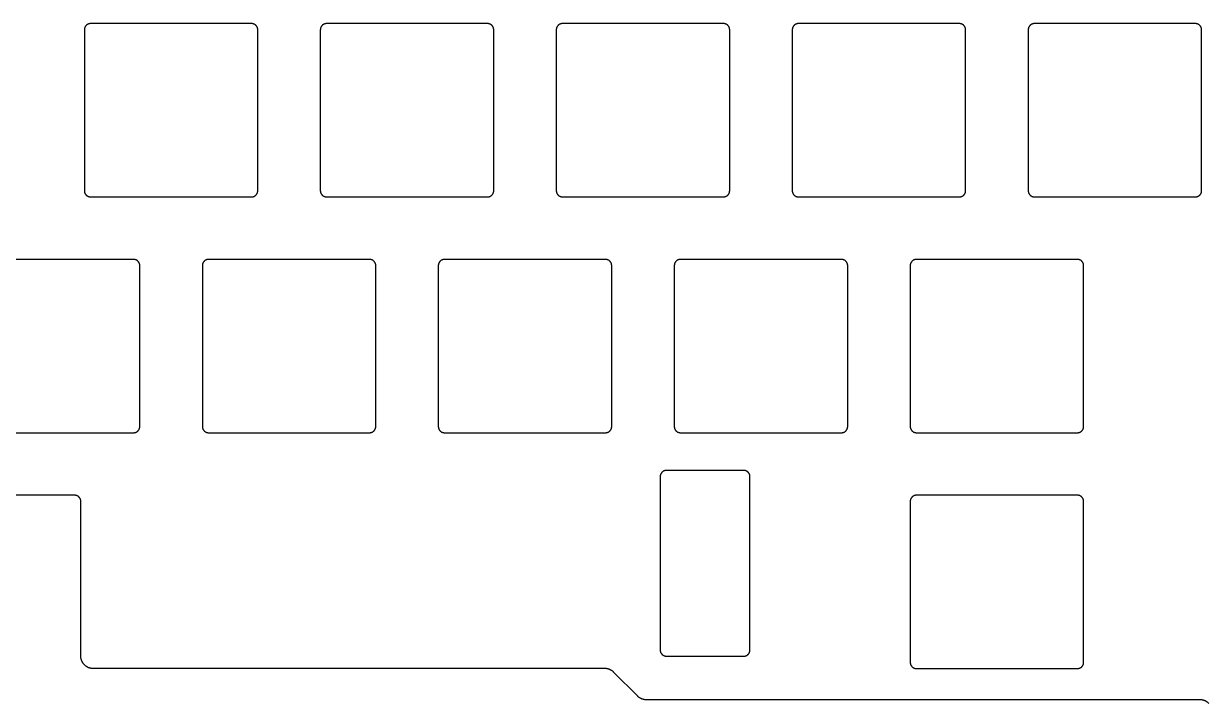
# Model space of a CAD drawing. Header units: millimetres. Extents: x -947 to -599, y 2206 to 2334.
# Drawn here: x -801.5 to -706.2, y 2210.2 to 2265.1 of the extents above; entities that cross this region are included whole.
import ezdxf

# ---------------------------------------------------------------- set-up
doc = ezdxf.new("R2010")
doc.units = ezdxf.units.MM
doc.layers.add('Default', color=18, linetype='Continuous', true_color=0x000000)

msp = doc.modelspace()

# ---------------------------------------------------------------- linework, layer by layer
at = {"layer": 'Default'}
for points in [[(-796.085, 2265.131), (-796.102, 2265.131), (-796.119, 2265.13), (-796.136, 2265.128), (-796.153, 2265.126), (-796.17, 2265.124), (-796.187, 2265.12), (-796.203, 2265.117), (-796.22, 2265.112), (-796.236, 2265.108), (-796.252, 2265.102), (-796.268, 2265.096), (-796.284, 2265.09), (-796.3, 2265.082), (-796.315, 2265.075), (-796.33, 2265.067), (-796.345, 2265.058), (-796.359, 2265.049), (-796.373, 2265.039), (-796.387, 2265.029), (-796.401, 2265.019), (-796.414, 2265.008), (-796.426, 2264.996), (-796.439, 2264.984), (-796.45, 2264.972), (-796.462, 2264.96), (-796.473, 2264.946), (-796.483, 2264.933), (-796.494, 2264.919), (-796.503, 2264.905), (-796.512, 2264.891), (-796.521, 2264.876), (-796.529, 2264.861), (-796.537, 2264.846), (-796.544, 2264.83), (-796.55, 2264.814), (-796.556, 2264.798), (-796.562, 2264.782), (-796.567, 2264.766), (-796.571, 2264.749), (-796.575, 2264.733), (-796.578, 2264.716), (-796.58, 2264.699), (-796.582, 2264.682), (-796.584, 2264.665), (-796.585, 2264.648), (-796.585, 2264.631)], [(-783.085, 2265.131), (-796.085, 2265.131)], [(-782.585, 2264.631), (-782.585, 2264.648), (-782.586, 2264.665), (-782.588, 2264.682), (-782.59, 2264.699), (-782.592, 2264.716), (-782.596, 2264.733), (-782.599, 2264.749), (-782.604, 2264.766), (-782.608, 2264.782), (-782.614, 2264.798), (-782.62, 2264.814), (-782.626, 2264.83), (-782.634, 2264.846), (-782.641, 2264.861), (-782.649, 2264.876), (-782.658, 2264.891), (-782.667, 2264.905), (-782.677, 2264.919), (-782.687, 2264.933), (-782.697, 2264.946), (-782.708, 2264.96), (-782.72, 2264.972), (-782.731, 2264.984), (-782.744, 2264.996), (-782.756, 2265.008), (-782.77, 2265.019), (-782.783, 2265.029), (-782.797, 2265.039), (-782.811, 2265.049), (-782.825, 2265.058), (-782.84, 2265.067), (-782.855, 2265.075), (-782.87, 2265.082), (-782.886, 2265.09), (-782.902, 2265.096), (-782.918, 2265.102), (-782.934, 2265.108), (-782.95, 2265.112), (-782.967, 2265.117), (-782.983, 2265.12), (-783, 2265.124), (-783.017, 2265.126), (-783.034, 2265.128), (-783.051, 2265.13), (-783.068, 2265.131), (-783.085, 2265.131)], [(-777.035, 2265.131), (-777.052, 2265.131), (-777.069, 2265.13), (-777.086, 2265.128), (-777.103, 2265.126), (-777.12, 2265.124), (-777.137, 2265.12), (-777.153, 2265.117), (-777.17, 2265.112), (-777.186, 2265.108), (-777.202, 2265.102), (-777.218, 2265.096), (-777.234, 2265.09), (-777.25, 2265.082), (-777.265, 2265.075), (-777.28, 2265.067), (-777.295, 2265.058), (-777.309, 2265.049), (-777.323, 2265.039), (-777.337, 2265.029), (-777.351, 2265.019), (-777.364, 2265.008), (-777.376, 2264.996), (-777.389, 2264.984), (-777.4, 2264.972), (-777.412, 2264.96), (-777.423, 2264.946), (-777.433, 2264.933), (-777.444, 2264.919), (-777.453, 2264.905), (-777.462, 2264.891), (-777.471, 2264.876), (-777.479, 2264.861), (-777.487, 2264.846), (-777.494, 2264.83), (-777.5, 2264.814), (-777.506, 2264.798), (-777.512, 2264.782), (-777.517, 2264.766), (-777.521, 2264.749), (-777.525, 2264.733), (-777.528, 2264.716), (-777.53, 2264.699), (-777.532, 2264.682), (-777.534, 2264.665), (-777.535, 2264.648), (-777.535, 2264.631)], [(-764.035, 2265.131), (-777.035, 2265.131)], [(-763.535, 2264.631), (-763.535, 2264.648), (-763.536, 2264.665), (-763.538, 2264.682), (-763.54, 2264.699), (-763.542, 2264.716), (-763.546, 2264.733), (-763.549, 2264.749), (-763.554, 2264.766), (-763.558, 2264.782), (-763.564, 2264.798), (-763.57, 2264.814), (-763.576, 2264.83), (-763.584, 2264.846), (-763.591, 2264.861), (-763.599, 2264.876), (-763.608, 2264.891), (-763.617, 2264.905), (-763.627, 2264.919), (-763.637, 2264.933), (-763.647, 2264.946), (-763.658, 2264.96), (-763.67, 2264.972), (-763.681, 2264.984), (-763.694, 2264.996), (-763.706, 2265.008), (-763.72, 2265.019), (-763.733, 2265.029), (-763.747, 2265.039), (-763.761, 2265.049), (-763.775, 2265.058), (-763.79, 2265.067), (-763.805, 2265.075), (-763.82, 2265.082), (-763.836, 2265.09), (-763.852, 2265.096), (-763.868, 2265.102), (-763.884, 2265.108), (-763.9, 2265.112), (-763.917, 2265.117), (-763.933, 2265.12), (-763.95, 2265.124), (-763.967, 2265.126), (-763.984, 2265.128), (-764.001, 2265.13), (-764.018, 2265.131), (-764.035, 2265.131)], [(-757.985, 2265.131), (-758.002, 2265.131), (-758.019, 2265.13), (-758.036, 2265.128), (-758.053, 2265.126), (-758.07, 2265.124), (-758.087, 2265.12), (-758.103, 2265.117), (-758.12, 2265.112), (-758.136, 2265.108), (-758.152, 2265.102), (-758.168, 2265.096), (-758.184, 2265.09), (-758.2, 2265.082), (-758.215, 2265.075), (-758.23, 2265.067), (-758.245, 2265.058), (-758.259, 2265.049), (-758.273, 2265.039), (-758.287, 2265.029), (-758.301, 2265.019), (-758.314, 2265.008), (-758.326, 2264.996), (-758.339, 2264.984), (-758.35, 2264.972), (-758.362, 2264.96), (-758.373, 2264.946), (-758.383, 2264.933), (-758.394, 2264.919), (-758.403, 2264.905), (-758.412, 2264.891), (-758.421, 2264.876), (-758.429, 2264.861), (-758.437, 2264.846), (-758.444, 2264.83), (-758.45, 2264.814), (-758.456, 2264.798), (-758.462, 2264.782), (-758.467, 2264.766), (-758.471, 2264.749), (-758.475, 2264.733), (-758.478, 2264.716), (-758.48, 2264.699), (-758.482, 2264.682), (-758.484, 2264.665), (-758.485, 2264.648), (-758.485, 2264.631)], [(-744.985, 2265.131), (-757.985, 2265.131)], [(-744.485, 2264.631), (-744.485, 2264.648), (-744.486, 2264.665), (-744.488, 2264.682), (-744.49, 2264.699), (-744.492, 2264.716), (-744.496, 2264.733), (-744.499, 2264.749), (-744.504, 2264.766), (-744.508, 2264.782), (-744.514, 2264.798), (-744.52, 2264.814), (-744.526, 2264.83), (-744.534, 2264.846), (-744.541, 2264.861), (-744.549, 2264.876), (-744.558, 2264.891), (-744.567, 2264.905), (-744.577, 2264.919), (-744.587, 2264.933), (-744.597, 2264.946), (-744.608, 2264.96), (-744.62, 2264.972), (-744.631, 2264.984), (-744.644, 2264.996), (-744.656, 2265.008), (-744.67, 2265.019), (-744.683, 2265.029), (-744.697, 2265.039), (-744.711, 2265.049), (-744.725, 2265.058), (-744.74, 2265.067), (-744.755, 2265.075), (-744.77, 2265.082), (-744.786, 2265.09), (-744.802, 2265.096), (-744.818, 2265.102), (-744.834, 2265.108), (-744.85, 2265.112), (-744.867, 2265.117), (-744.883, 2265.12), (-744.9, 2265.124), (-744.917, 2265.126), (-744.934, 2265.128), (-744.951, 2265.13), (-744.968, 2265.131), (-744.985, 2265.131)], [(-738.935, 2265.131), (-738.952, 2265.131), (-738.969, 2265.13), (-738.986, 2265.128), (-739.003, 2265.126), (-739.02, 2265.124), (-739.037, 2265.12), (-739.053, 2265.117), (-739.07, 2265.112), (-739.086, 2265.108), (-739.102, 2265.102), (-739.118, 2265.096), (-739.134, 2265.09), (-739.15, 2265.082), (-739.165, 2265.075), (-739.18, 2265.067), (-739.195, 2265.058), (-739.209, 2265.049), (-739.223, 2265.039), (-739.237, 2265.029), (-739.251, 2265.019), (-739.264, 2265.008), (-739.276, 2264.996), (-739.289, 2264.984), (-739.3, 2264.972), (-739.312, 2264.96), (-739.323, 2264.946), (-739.333, 2264.933), (-739.344, 2264.919), (-739.353, 2264.905), (-739.362, 2264.891), (-739.371, 2264.876), (-739.379, 2264.861), (-739.387, 2264.846), (-739.394, 2264.83), (-739.4, 2264.814), (-739.406, 2264.798), (-739.412, 2264.782), (-739.417, 2264.766), (-739.421, 2264.749), (-739.425, 2264.733), (-739.428, 2264.716), (-739.43, 2264.699), (-739.432, 2264.682), (-739.434, 2264.665), (-739.435, 2264.648), (-739.435, 2264.631)], [(-725.935, 2265.131), (-738.935, 2265.131)], [(-725.435, 2264.631), (-725.435, 2264.648), (-725.436, 2264.665), (-725.438, 2264.682), (-725.44, 2264.699), (-725.442, 2264.716), (-725.446, 2264.733), (-725.449, 2264.749), (-725.454, 2264.766), (-725.458, 2264.782), (-725.464, 2264.798), (-725.47, 2264.814), (-725.476, 2264.83), (-725.484, 2264.846), (-725.491, 2264.861), (-725.499, 2264.876), (-725.508, 2264.891), (-725.517, 2264.905), (-725.527, 2264.919), (-725.537, 2264.933), (-725.547, 2264.946), (-725.558, 2264.96), (-725.57, 2264.972), (-725.581, 2264.984), (-725.594, 2264.996), (-725.606, 2265.008), (-725.62, 2265.019), (-725.633, 2265.029), (-725.647, 2265.039), (-725.661, 2265.049), (-725.675, 2265.058), (-725.69, 2265.067), (-725.705, 2265.075), (-725.72, 2265.082), (-725.736, 2265.09), (-725.752, 2265.096), (-725.768, 2265.102), (-725.784, 2265.108), (-725.8, 2265.112), (-725.817, 2265.117), (-725.833, 2265.12), (-725.85, 2265.124), (-725.867, 2265.126), (-725.884, 2265.128), (-725.901, 2265.13), (-725.918, 2265.131), (-725.935, 2265.131)], [(-719.885, 2265.131), (-719.902, 2265.131), (-719.919, 2265.13), (-719.936, 2265.128), (-719.953, 2265.126), (-719.97, 2265.124), (-719.987, 2265.12), (-720.003, 2265.117), (-720.02, 2265.112), (-720.036, 2265.108), (-720.052, 2265.102), (-720.068, 2265.096), (-720.084, 2265.09), (-720.1, 2265.082), (-720.115, 2265.075), (-720.13, 2265.067), (-720.145, 2265.058), (-720.159, 2265.049), (-720.173, 2265.039), (-720.187, 2265.029), (-720.201, 2265.019), (-720.214, 2265.008), (-720.226, 2264.996), (-720.239, 2264.984), (-720.25, 2264.972), (-720.262, 2264.96), (-720.273, 2264.946), (-720.283, 2264.933), (-720.294, 2264.919), (-720.303, 2264.905), (-720.312, 2264.891), (-720.321, 2264.876), (-720.329, 2264.861), (-720.337, 2264.846), (-720.344, 2264.83), (-720.35, 2264.814), (-720.356, 2264.798), (-720.362, 2264.782), (-720.367, 2264.766), (-720.371, 2264.749), (-720.375, 2264.733), (-720.378, 2264.716), (-720.38, 2264.699), (-720.382, 2264.682), (-720.384, 2264.665), (-720.385, 2264.648), (-720.385, 2264.631)], [(-706.885, 2265.131), (-719.885, 2265.131)], [(-706.385, 2264.631), (-706.385, 2264.648), (-706.386, 2264.665), (-706.388, 2264.682), (-706.39, 2264.699), (-706.392, 2264.716), (-706.396, 2264.733), (-706.399, 2264.749), (-706.404, 2264.766), (-706.408, 2264.782), (-706.414, 2264.798), (-706.42, 2264.814), (-706.426, 2264.83), (-706.434, 2264.846), (-706.441, 2264.861), (-706.449, 2264.876), (-706.458, 2264.891), (-706.467, 2264.905), (-706.477, 2264.919), (-706.487, 2264.933), (-706.497, 2264.946), (-706.508, 2264.96), (-706.52, 2264.972), (-706.531, 2264.984), (-706.544, 2264.996), (-706.556, 2265.008), (-706.57, 2265.019), (-706.583, 2265.029), (-706.597, 2265.039), (-706.611, 2265.049), (-706.625, 2265.058), (-706.64, 2265.067), (-706.655, 2265.075), (-706.67, 2265.082), (-706.686, 2265.09), (-706.702, 2265.096), (-706.718, 2265.102), (-706.734, 2265.108), (-706.75, 2265.112), (-706.767, 2265.117), (-706.783, 2265.12), (-706.8, 2265.124), (-706.817, 2265.126), (-706.834, 2265.128), (-706.851, 2265.13), (-706.868, 2265.131), (-706.885, 2265.131)], [(-796.585, 2264.631), (-796.585, 2251.631)], [(-782.585, 2251.631), (-782.585, 2264.631)], [(-777.535, 2264.631), (-777.535, 2251.631)], [(-763.535, 2251.631), (-763.535, 2264.631)], [(-758.485, 2264.631), (-758.485, 2251.631)], [(-744.485, 2251.631), (-744.485, 2264.631)], [(-739.435, 2264.631), (-739.435, 2251.631)], [(-725.435, 2251.631), (-725.435, 2264.631)], [(-720.385, 2264.631), (-720.385, 2251.631)], [(-706.385, 2251.631), (-706.385, 2264.631)], [(-796.585, 2251.631), (-796.585, 2251.614), (-796.584, 2251.597), (-796.582, 2251.58), (-796.58, 2251.563), (-796.578, 2251.546), (-796.575, 2251.529), (-796.571, 2251.513), (-796.567, 2251.496), (-796.562, 2251.48), (-796.556, 2251.463), (-796.55, 2251.448), (-796.544, 2251.432), (-796.537, 2251.416), (-796.529, 2251.401), (-796.521, 2251.386), (-796.512, 2251.371), (-796.503, 2251.357), (-796.494, 2251.343), (-796.483, 2251.329), (-796.473, 2251.315), (-796.462, 2251.302), (-796.45, 2251.29), (-796.439, 2251.277), (-796.426, 2251.266), (-796.414, 2251.254), (-796.401, 2251.243), (-796.387, 2251.233), (-796.373, 2251.222), (-796.359, 2251.213), (-796.345, 2251.204), (-796.33, 2251.195), (-796.315, 2251.187), (-796.3, 2251.179), (-796.284, 2251.172), (-796.268, 2251.166), (-796.252, 2251.16), (-796.236, 2251.154), (-796.22, 2251.149), (-796.203, 2251.145), (-796.187, 2251.141), (-796.17, 2251.138), (-796.153, 2251.136), (-796.136, 2251.134), (-796.119, 2251.132), (-796.102, 2251.131), (-796.085, 2251.131)], [(-796.085, 2251.131), (-783.085, 2251.131)], [(-783.085, 2251.131), (-783.068, 2251.131), (-783.051, 2251.132), (-783.034, 2251.134), (-783.017, 2251.136), (-783, 2251.138), (-782.983, 2251.141), (-782.967, 2251.145), (-782.95, 2251.149), (-782.934, 2251.154), (-782.918, 2251.16), (-782.902, 2251.166), (-782.886, 2251.172), (-782.87, 2251.179), (-782.855, 2251.187), (-782.84, 2251.195), (-782.825, 2251.204), (-782.811, 2251.213), (-782.797, 2251.222), (-782.783, 2251.233), (-782.77, 2251.243), (-782.756, 2251.254), (-782.744, 2251.266), (-782.731, 2251.277), (-782.72, 2251.29), (-782.708, 2251.302), (-782.697, 2251.315), (-782.687, 2251.329), (-782.677, 2251.343), (-782.667, 2251.357), (-782.658, 2251.371), (-782.649, 2251.386), (-782.641, 2251.401), (-782.634, 2251.416), (-782.626, 2251.432), (-782.62, 2251.448), (-782.614, 2251.463), (-782.608, 2251.48), (-782.604, 2251.496), (-782.599, 2251.513), (-782.596, 2251.529), (-782.592, 2251.546), (-782.59, 2251.563), (-782.588, 2251.58), (-782.586, 2251.597), (-782.585, 2251.614), (-782.585, 2251.631)], [(-777.535, 2251.631), (-777.535, 2251.614), (-777.534, 2251.597), (-777.532, 2251.58), (-777.53, 2251.563), (-777.528, 2251.546), (-777.525, 2251.529), (-777.521, 2251.513), (-777.517, 2251.496), (-777.512, 2251.48), (-777.506, 2251.463), (-777.5, 2251.448), (-777.494, 2251.432), (-777.487, 2251.416), (-777.479, 2251.401), (-777.471, 2251.386), (-777.462, 2251.371), (-777.453, 2251.357), (-777.444, 2251.343), (-777.433, 2251.329), (-777.423, 2251.315), (-777.412, 2251.302), (-777.4, 2251.29), (-777.389, 2251.277), (-777.376, 2251.266), (-777.364, 2251.254), (-777.351, 2251.243), (-777.337, 2251.233), (-777.323, 2251.222), (-777.309, 2251.213), (-777.295, 2251.204), (-777.28, 2251.195), (-777.265, 2251.187), (-777.25, 2251.179), (-777.234, 2251.172), (-777.218, 2251.166), (-777.202, 2251.16), (-777.186, 2251.154), (-777.17, 2251.149), (-777.153, 2251.145), (-777.137, 2251.141), (-777.12, 2251.138), (-777.103, 2251.136), (-777.086, 2251.134), (-777.069, 2251.132), (-777.052, 2251.131), (-777.035, 2251.131)], [(-777.035, 2251.131), (-764.035, 2251.131)], [(-764.035, 2251.131), (-764.018, 2251.131), (-764.001, 2251.132), (-763.984, 2251.134), (-763.967, 2251.136), (-763.95, 2251.138), (-763.933, 2251.141), (-763.917, 2251.145), (-763.9, 2251.149), (-763.884, 2251.154), (-763.868, 2251.16), (-763.852, 2251.166), (-763.836, 2251.172), (-763.82, 2251.179), (-763.805, 2251.187), (-763.79, 2251.195), (-763.775, 2251.204), (-763.761, 2251.213), (-763.747, 2251.222), (-763.733, 2251.233), (-763.72, 2251.243), (-763.706, 2251.254), (-763.694, 2251.266), (-763.681, 2251.277), (-763.67, 2251.29), (-763.658, 2251.302), (-763.647, 2251.315), (-763.637, 2251.329), (-763.627, 2251.343), (-763.617, 2251.357), (-763.608, 2251.371), (-763.599, 2251.386), (-763.591, 2251.401), (-763.584, 2251.416), (-763.576, 2251.432), (-763.57, 2251.448), (-763.564, 2251.463), (-763.558, 2251.48), (-763.554, 2251.496), (-763.549, 2251.513), (-763.546, 2251.529), (-763.542, 2251.546), (-763.54, 2251.563), (-763.538, 2251.58), (-763.536, 2251.597), (-763.535, 2251.614), (-763.535, 2251.631)], [(-758.485, 2251.631), (-758.485, 2251.614), (-758.484, 2251.597), (-758.482, 2251.58), (-758.48, 2251.563), (-758.478, 2251.546), (-758.475, 2251.529), (-758.471, 2251.513), (-758.467, 2251.496), (-758.462, 2251.48), (-758.456, 2251.463), (-758.45, 2251.448), (-758.444, 2251.432), (-758.437, 2251.416), (-758.429, 2251.401), (-758.421, 2251.386), (-758.412, 2251.371), (-758.403, 2251.357), (-758.394, 2251.343), (-758.383, 2251.329), (-758.373, 2251.315), (-758.362, 2251.302), (-758.35, 2251.29), (-758.339, 2251.277), (-758.326, 2251.266), (-758.314, 2251.254), (-758.301, 2251.243), (-758.287, 2251.233), (-758.273, 2251.222), (-758.259, 2251.213), (-758.245, 2251.204), (-758.23, 2251.195), (-758.215, 2251.187), (-758.2, 2251.179), (-758.184, 2251.172), (-758.168, 2251.166), (-758.152, 2251.16), (-758.136, 2251.154), (-758.12, 2251.149), (-758.103, 2251.145), (-758.087, 2251.141), (-758.07, 2251.138), (-758.053, 2251.136), (-758.036, 2251.134), (-758.019, 2251.132), (-758.002, 2251.131), (-757.985, 2251.131)], [(-757.985, 2251.131), (-744.985, 2251.131)], [(-744.985, 2251.131), (-744.968, 2251.131), (-744.951, 2251.132), (-744.934, 2251.134), (-744.917, 2251.136), (-744.9, 2251.138), (-744.883, 2251.141), (-744.867, 2251.145), (-744.85, 2251.149), (-744.834, 2251.154), (-744.818, 2251.16), (-744.802, 2251.166), (-744.786, 2251.172), (-744.77, 2251.179), (-744.755, 2251.187), (-744.74, 2251.195), (-744.725, 2251.204), (-744.711, 2251.213), (-744.697, 2251.222), (-744.683, 2251.233), (-744.67, 2251.243), (-744.656, 2251.254), (-744.644, 2251.266), (-744.631, 2251.277), (-744.62, 2251.29), (-744.608, 2251.302), (-744.597, 2251.315), (-744.587, 2251.329), (-744.577, 2251.343), (-744.567, 2251.357), (-744.558, 2251.371), (-744.549, 2251.386), (-744.541, 2251.401), (-744.534, 2251.416), (-744.526, 2251.432), (-744.52, 2251.448), (-744.514, 2251.463), (-744.508, 2251.48), (-744.504, 2251.496), (-744.499, 2251.513), (-744.496, 2251.529), (-744.492, 2251.546), (-744.49, 2251.563), (-744.488, 2251.58), (-744.486, 2251.597), (-744.485, 2251.614), (-744.485, 2251.631)], [(-739.435, 2251.631), (-739.435, 2251.614), (-739.434, 2251.597), (-739.432, 2251.58), (-739.43, 2251.563), (-739.428, 2251.546), (-739.425, 2251.529), (-739.421, 2251.513), (-739.417, 2251.496), (-739.412, 2251.48), (-739.406, 2251.463), (-739.4, 2251.448), (-739.394, 2251.432), (-739.387, 2251.416), (-739.379, 2251.401), (-739.371, 2251.386), (-739.362, 2251.371), (-739.353, 2251.357), (-739.344, 2251.343), (-739.333, 2251.329), (-739.323, 2251.315), (-739.312, 2251.302), (-739.3, 2251.29), (-739.289, 2251.277), (-739.276, 2251.266), (-739.264, 2251.254), (-739.251, 2251.243), (-739.237, 2251.233), (-739.223, 2251.222), (-739.209, 2251.213), (-739.195, 2251.204), (-739.18, 2251.195), (-739.165, 2251.187), (-739.15, 2251.179), (-739.134, 2251.172), (-739.118, 2251.166), (-739.102, 2251.16), (-739.086, 2251.154), (-739.07, 2251.149), (-739.053, 2251.145), (-739.037, 2251.141), (-739.02, 2251.138), (-739.003, 2251.136), (-738.986, 2251.134), (-738.969, 2251.132), (-738.952, 2251.131), (-738.935, 2251.131)], [(-738.935, 2251.131), (-725.935, 2251.131)], [(-725.935, 2251.131), (-725.918, 2251.131), (-725.901, 2251.132), (-725.884, 2251.134), (-725.867, 2251.136), (-725.85, 2251.138), (-725.833, 2251.141), (-725.817, 2251.145), (-725.8, 2251.149), (-725.784, 2251.154), (-725.768, 2251.16), (-725.752, 2251.166), (-725.736, 2251.172), (-725.72, 2251.179), (-725.705, 2251.187), (-725.69, 2251.195), (-725.675, 2251.204), (-725.661, 2251.213), (-725.647, 2251.222), (-725.633, 2251.233), (-725.62, 2251.243), (-725.606, 2251.254), (-725.594, 2251.266), (-725.581, 2251.277), (-725.57, 2251.29), (-725.558, 2251.302), (-725.547, 2251.315), (-725.537, 2251.329), (-725.527, 2251.343), (-725.517, 2251.357), (-725.508, 2251.371), (-725.499, 2251.386), (-725.491, 2251.401), (-725.484, 2251.416), (-725.476, 2251.432), (-725.47, 2251.448), (-725.464, 2251.463), (-725.458, 2251.48), (-725.454, 2251.496), (-725.449, 2251.513), (-725.446, 2251.529), (-725.442, 2251.546), (-725.44, 2251.563), (-725.438, 2251.58), (-725.436, 2251.597), (-725.435, 2251.614), (-725.435, 2251.631)], [(-720.385, 2251.631), (-720.385, 2251.614), (-720.384, 2251.597), (-720.382, 2251.58), (-720.38, 2251.563), (-720.378, 2251.546), (-720.375, 2251.529), (-720.371, 2251.513), (-720.367, 2251.496), (-720.362, 2251.48), (-720.356, 2251.463), (-720.35, 2251.448), (-720.344, 2251.432), (-720.337, 2251.416), (-720.329, 2251.401), (-720.321, 2251.386), (-720.312, 2251.371), (-720.303, 2251.357), (-720.294, 2251.343), (-720.283, 2251.329), (-720.273, 2251.315), (-720.262, 2251.302), (-720.25, 2251.29), (-720.239, 2251.277), (-720.226, 2251.266), (-720.214, 2251.254), (-720.201, 2251.243), (-720.187, 2251.233), (-720.173, 2251.222), (-720.159, 2251.213), (-720.145, 2251.204), (-720.13, 2251.195), (-720.115, 2251.187), (-720.1, 2251.179), (-720.084, 2251.172), (-720.068, 2251.166), (-720.052, 2251.16), (-720.036, 2251.154), (-720.02, 2251.149), (-720.003, 2251.145), (-719.987, 2251.141), (-719.97, 2251.138), (-719.953, 2251.136), (-719.936, 2251.134), (-719.919, 2251.132), (-719.902, 2251.131), (-719.885, 2251.131)], [(-719.885, 2251.131), (-706.885, 2251.131)], [(-706.885, 2251.131), (-706.868, 2251.131), (-706.851, 2251.132), (-706.834, 2251.134), (-706.817, 2251.136), (-706.8, 2251.138), (-706.783, 2251.141), (-706.767, 2251.145), (-706.75, 2251.149), (-706.734, 2251.154), (-706.718, 2251.16), (-706.702, 2251.166), (-706.686, 2251.172), (-706.67, 2251.179), (-706.655, 2251.187), (-706.64, 2251.195), (-706.625, 2251.204), (-706.611, 2251.213), (-706.597, 2251.222), (-706.583, 2251.233), (-706.57, 2251.243), (-706.556, 2251.254), (-706.544, 2251.266), (-706.531, 2251.277), (-706.52, 2251.29), (-706.508, 2251.302), (-706.497, 2251.315), (-706.487, 2251.329), (-706.477, 2251.343), (-706.467, 2251.357), (-706.458, 2251.371), (-706.449, 2251.386), (-706.441, 2251.401), (-706.434, 2251.416), (-706.426, 2251.432), (-706.42, 2251.448), (-706.414, 2251.463), (-706.408, 2251.48), (-706.404, 2251.496), (-706.399, 2251.513), (-706.396, 2251.529), (-706.392, 2251.546), (-706.39, 2251.563), (-706.388, 2251.58), (-706.386, 2251.597), (-706.385, 2251.614), (-706.385, 2251.631)], [(-792.61, 2246.081), (-805.61, 2246.081)], [(-792.11, 2245.581), (-792.11, 2245.598), (-792.111, 2245.615), (-792.113, 2245.632), (-792.115, 2245.649), (-792.117, 2245.666), (-792.121, 2245.683), (-792.124, 2245.699), (-792.129, 2245.716), (-792.133, 2245.732), (-792.139, 2245.748), (-792.145, 2245.764), (-792.151, 2245.78), (-792.159, 2245.796), (-792.166, 2245.811), (-792.174, 2245.826), (-792.183, 2245.841), (-792.192, 2245.855), (-792.202, 2245.869), (-792.212, 2245.883), (-792.222, 2245.896), (-792.233, 2245.91), (-792.245, 2245.922), (-792.256, 2245.934), (-792.269, 2245.946), (-792.281, 2245.958), (-792.295, 2245.969), (-792.308, 2245.979), (-792.322, 2245.989), (-792.336, 2245.999), (-792.35, 2246.008), (-792.365, 2246.017), (-792.38, 2246.025), (-792.395, 2246.032), (-792.411, 2246.04), (-792.427, 2246.046), (-792.443, 2246.052), (-792.459, 2246.058), (-792.475, 2246.062), (-792.492, 2246.067), (-792.508, 2246.07), (-792.525, 2246.074), (-792.542, 2246.076), (-792.559, 2246.078), (-792.576, 2246.08), (-792.593, 2246.081), (-792.61, 2246.081)], [(-786.56, 2246.081), (-786.577, 2246.081), (-786.594, 2246.08), (-786.611, 2246.078), (-786.628, 2246.076), (-786.645, 2246.074), (-786.662, 2246.07), (-786.678, 2246.067), (-786.695, 2246.062), (-786.711, 2246.058), (-786.727, 2246.052), (-786.743, 2246.046), (-786.759, 2246.04), (-786.775, 2246.032), (-786.79, 2246.025), (-786.805, 2246.017), (-786.82, 2246.008), (-786.834, 2245.999), (-786.848, 2245.989), (-786.862, 2245.979), (-786.876, 2245.969), (-786.889, 2245.958), (-786.901, 2245.946), (-786.914, 2245.934), (-786.925, 2245.922), (-786.937, 2245.91), (-786.948, 2245.896), (-786.958, 2245.883), (-786.969, 2245.869), (-786.978, 2245.855), (-786.987, 2245.841), (-786.996, 2245.826), (-787.004, 2245.811), (-787.012, 2245.796), (-787.019, 2245.78), (-787.025, 2245.764), (-787.031, 2245.748), (-787.037, 2245.732), (-787.042, 2245.716), (-787.046, 2245.699), (-787.05, 2245.683), (-787.053, 2245.666), (-787.055, 2245.649), (-787.057, 2245.632), (-787.059, 2245.615), (-787.06, 2245.598), (-787.06, 2245.581)], [(-773.56, 2246.081), (-786.56, 2246.081)], [(-773.06, 2245.581), (-773.06, 2245.598), (-773.061, 2245.615), (-773.063, 2245.632), (-773.065, 2245.649), (-773.067, 2245.666), (-773.071, 2245.683), (-773.074, 2245.699), (-773.079, 2245.716), (-773.083, 2245.732), (-773.089, 2245.748), (-773.095, 2245.764), (-773.101, 2245.78), (-773.109, 2245.796), (-773.116, 2245.811), (-773.124, 2245.826), (-773.133, 2245.841), (-773.142, 2245.855), (-773.152, 2245.869), (-773.162, 2245.883), (-773.172, 2245.896), (-773.183, 2245.91), (-773.195, 2245.922), (-773.206, 2245.934), (-773.219, 2245.946), (-773.231, 2245.958), (-773.245, 2245.969), (-773.258, 2245.979), (-773.272, 2245.989), (-773.286, 2245.999), (-773.3, 2246.008), (-773.315, 2246.017), (-773.33, 2246.025), (-773.345, 2246.032), (-773.361, 2246.04), (-773.377, 2246.046), (-773.393, 2246.052), (-773.409, 2246.058), (-773.425, 2246.062), (-773.442, 2246.067), (-773.458, 2246.07), (-773.475, 2246.074), (-773.492, 2246.076), (-773.509, 2246.078), (-773.526, 2246.08), (-773.543, 2246.081), (-773.56, 2246.081)], [(-767.51, 2246.081), (-767.527, 2246.081), (-767.544, 2246.08), (-767.561, 2246.078), (-767.578, 2246.076), (-767.595, 2246.074), (-767.612, 2246.07), (-767.628, 2246.067), (-767.645, 2246.062), (-767.661, 2246.058), (-767.677, 2246.052), (-767.693, 2246.046), (-767.709, 2246.04), (-767.725, 2246.032), (-767.74, 2246.025), (-767.755, 2246.017), (-767.77, 2246.008), (-767.784, 2245.999), (-767.798, 2245.989), (-767.812, 2245.979), (-767.826, 2245.969), (-767.839, 2245.958), (-767.851, 2245.946), (-767.864, 2245.934), (-767.875, 2245.922), (-767.887, 2245.91), (-767.898, 2245.896), (-767.908, 2245.883), (-767.919, 2245.869), (-767.928, 2245.855), (-767.937, 2245.841), (-767.946, 2245.826), (-767.954, 2245.811), (-767.962, 2245.796), (-767.969, 2245.78), (-767.975, 2245.764), (-767.981, 2245.748), (-767.987, 2245.732), (-767.992, 2245.716), (-767.996, 2245.699), (-768, 2245.683), (-768.003, 2245.666), (-768.005, 2245.649), (-768.007, 2245.632), (-768.009, 2245.615), (-768.01, 2245.598), (-768.01, 2245.581)], [(-754.51, 2246.081), (-767.51, 2246.081)], [(-754.01, 2245.581), (-754.01, 2245.598), (-754.011, 2245.615), (-754.013, 2245.632), (-754.015, 2245.649), (-754.017, 2245.666), (-754.021, 2245.683), (-754.024, 2245.699), (-754.029, 2245.716), (-754.033, 2245.732), (-754.039, 2245.748), (-754.045, 2245.764), (-754.051, 2245.78), (-754.059, 2245.796), (-754.066, 2245.811), (-754.074, 2245.826), (-754.083, 2245.841), (-754.092, 2245.855), (-754.102, 2245.869), (-754.112, 2245.883), (-754.122, 2245.896), (-754.133, 2245.91), (-754.145, 2245.922), (-754.156, 2245.934), (-754.169, 2245.946), (-754.181, 2245.958), (-754.195, 2245.969), (-754.208, 2245.979), (-754.222, 2245.989), (-754.236, 2245.999), (-754.25, 2246.008), (-754.265, 2246.017), (-754.28, 2246.025), (-754.295, 2246.032), (-754.311, 2246.04), (-754.327, 2246.046), (-754.343, 2246.052), (-754.359, 2246.058), (-754.375, 2246.062), (-754.392, 2246.067), (-754.408, 2246.07), (-754.425, 2246.074), (-754.442, 2246.076), (-754.459, 2246.078), (-754.476, 2246.08), (-754.493, 2246.081), (-754.51, 2246.081)], [(-748.46, 2246.081), (-748.477, 2246.081), (-748.494, 2246.08), (-748.511, 2246.078), (-748.528, 2246.076), (-748.545, 2246.074), (-748.562, 2246.07), (-748.578, 2246.067), (-748.595, 2246.062), (-748.611, 2246.058), (-748.627, 2246.052), (-748.643, 2246.046), (-748.659, 2246.04), (-748.675, 2246.032), (-748.69, 2246.025), (-748.705, 2246.017), (-748.72, 2246.008), (-748.734, 2245.999), (-748.748, 2245.989), (-748.762, 2245.979), (-748.776, 2245.969), (-748.789, 2245.958), (-748.801, 2245.946), (-748.814, 2245.934), (-748.825, 2245.922), (-748.837, 2245.91), (-748.848, 2245.896), (-748.858, 2245.883), (-748.869, 2245.869), (-748.878, 2245.855), (-748.887, 2245.841), (-748.896, 2245.826), (-748.904, 2245.811), (-748.912, 2245.796), (-748.919, 2245.78), (-748.925, 2245.764), (-748.931, 2245.748), (-748.937, 2245.732), (-748.942, 2245.716), (-748.946, 2245.699), (-748.95, 2245.683), (-748.953, 2245.666), (-748.955, 2245.649), (-748.957, 2245.632), (-748.959, 2245.615), (-748.96, 2245.598), (-748.96, 2245.581)], [(-735.46, 2246.081), (-748.46, 2246.081)], [(-734.96, 2245.581), (-734.96, 2245.598), (-734.961, 2245.615), (-734.963, 2245.632), (-734.965, 2245.649), (-734.967, 2245.666), (-734.971, 2245.683), (-734.974, 2245.699), (-734.979, 2245.716), (-734.983, 2245.732), (-734.989, 2245.748), (-734.995, 2245.764), (-735.001, 2245.78), (-735.009, 2245.796), (-735.016, 2245.811), (-735.024, 2245.826), (-735.033, 2245.841), (-735.042, 2245.855), (-735.052, 2245.869), (-735.062, 2245.883), (-735.072, 2245.896), (-735.083, 2245.91), (-735.095, 2245.922), (-735.106, 2245.934), (-735.119, 2245.946), (-735.131, 2245.958), (-735.145, 2245.969), (-735.158, 2245.979), (-735.172, 2245.989), (-735.186, 2245.999), (-735.2, 2246.008), (-735.215, 2246.017), (-735.23, 2246.025), (-735.245, 2246.032), (-735.261, 2246.04), (-735.277, 2246.046), (-735.293, 2246.052), (-735.309, 2246.058), (-735.325, 2246.062), (-735.342, 2246.067), (-735.358, 2246.07), (-735.375, 2246.074), (-735.392, 2246.076), (-735.409, 2246.078), (-735.426, 2246.08), (-735.443, 2246.081), (-735.46, 2246.081)], [(-729.41, 2246.081), (-729.427, 2246.081), (-729.444, 2246.08), (-729.461, 2246.078), (-729.478, 2246.076), (-729.495, 2246.074), (-729.512, 2246.07), (-729.528, 2246.067), (-729.545, 2246.062), (-729.561, 2246.058), (-729.577, 2246.052), (-729.593, 2246.046), (-729.609, 2246.04), (-729.625, 2246.032), (-729.64, 2246.025), (-729.655, 2246.017), (-729.67, 2246.008), (-729.684, 2245.999), (-729.698, 2245.989), (-729.712, 2245.979), (-729.726, 2245.969), (-729.739, 2245.958), (-729.751, 2245.946), (-729.764, 2245.934), (-729.775, 2245.922), (-729.787, 2245.91), (-729.798, 2245.896), (-729.808, 2245.883), (-729.819, 2245.869), (-729.828, 2245.855), (-729.837, 2245.841), (-729.846, 2245.826), (-729.854, 2245.811), (-729.862, 2245.796), (-729.869, 2245.78), (-729.875, 2245.764), (-729.881, 2245.748), (-729.887, 2245.732), (-729.892, 2245.716), (-729.896, 2245.699), (-729.9, 2245.683), (-729.903, 2245.666), (-729.905, 2245.649), (-729.907, 2245.632), (-729.909, 2245.615), (-729.91, 2245.598), (-729.91, 2245.581)], [(-716.41, 2246.081), (-729.41, 2246.081)], [(-715.91, 2245.581), (-715.91, 2245.598), (-715.911, 2245.615), (-715.913, 2245.632), (-715.915, 2245.649), (-715.917, 2245.666), (-715.921, 2245.683), (-715.924, 2245.699), (-715.929, 2245.716), (-715.933, 2245.732), (-715.939, 2245.748), (-715.945, 2245.764), (-715.951, 2245.78), (-715.959, 2245.796), (-715.966, 2245.811), (-715.974, 2245.826), (-715.983, 2245.841), (-715.992, 2245.855), (-716.002, 2245.869), (-716.012, 2245.883), (-716.022, 2245.896), (-716.033, 2245.91), (-716.045, 2245.922), (-716.056, 2245.934), (-716.069, 2245.946), (-716.081, 2245.958), (-716.095, 2245.969), (-716.108, 2245.979), (-716.122, 2245.989), (-716.136, 2245.999), (-716.15, 2246.008), (-716.165, 2246.017), (-716.18, 2246.025), (-716.195, 2246.032), (-716.211, 2246.04), (-716.227, 2246.046), (-716.243, 2246.052), (-716.259, 2246.058), (-716.275, 2246.062), (-716.292, 2246.067), (-716.308, 2246.07), (-716.325, 2246.074), (-716.342, 2246.076), (-716.359, 2246.078), (-716.376, 2246.08), (-716.393, 2246.081), (-716.41, 2246.081)], [(-792.11, 2232.581), (-792.11, 2245.581)], [(-787.06, 2245.581), (-787.06, 2232.581)], [(-773.06, 2232.581), (-773.06, 2245.581)], [(-768.01, 2245.581), (-768.01, 2232.581)], [(-754.01, 2232.581), (-754.01, 2245.581)], [(-748.96, 2245.581), (-748.96, 2232.581)], [(-734.96, 2232.581), (-734.96, 2245.581)], [(-729.91, 2245.581), (-729.91, 2232.581)], [(-715.91, 2232.581), (-715.91, 2245.581)], [(-805.61, 2232.081), (-792.61, 2232.081)], [(-792.61, 2232.081), (-792.593, 2232.081), (-792.576, 2232.082), (-792.559, 2232.084), (-792.542, 2232.086), (-792.525, 2232.088), (-792.508, 2232.091), (-792.492, 2232.095), (-792.475, 2232.099), (-792.459, 2232.104), (-792.443, 2232.11), (-792.427, 2232.116), (-792.411, 2232.122), (-792.395, 2232.129), (-792.38, 2232.137), (-792.365, 2232.145), (-792.35, 2232.154), (-792.336, 2232.163), (-792.322, 2232.172), (-792.308, 2232.183), (-792.295, 2232.193), (-792.281, 2232.204), (-792.269, 2232.216), (-792.256, 2232.227), (-792.245, 2232.24), (-792.233, 2232.252), (-792.222, 2232.265), (-792.212, 2232.279), (-792.202, 2232.293), (-792.192, 2232.307), (-792.183, 2232.321), (-792.174, 2232.336), (-792.166, 2232.351), (-792.159, 2232.366), (-792.151, 2232.382), (-792.145, 2232.398), (-792.139, 2232.413), (-792.133, 2232.43), (-792.129, 2232.446), (-792.124, 2232.463), (-792.121, 2232.479), (-792.117, 2232.496), (-792.115, 2232.513), (-792.113, 2232.53), (-792.111, 2232.547), (-792.11, 2232.564), (-792.11, 2232.581)], [(-787.06, 2232.581), (-787.06, 2232.564), (-787.059, 2232.547), (-787.057, 2232.53), (-787.055, 2232.513), (-787.053, 2232.496), (-787.05, 2232.479), (-787.046, 2232.463), (-787.042, 2232.446), (-787.037, 2232.43), (-787.031, 2232.413), (-787.025, 2232.398), (-787.019, 2232.382), (-787.012, 2232.366), (-787.004, 2232.351), (-786.996, 2232.336), (-786.987, 2232.321), (-786.978, 2232.307), (-786.969, 2232.293), (-786.958, 2232.279), (-786.948, 2232.265), (-786.937, 2232.252), (-786.925, 2232.24), (-786.914, 2232.227), (-786.901, 2232.216), (-786.889, 2232.204), (-786.876, 2232.193), (-786.862, 2232.183), (-786.848, 2232.172), (-786.834, 2232.163), (-786.82, 2232.154), (-786.805, 2232.145), (-786.79, 2232.137), (-786.775, 2232.129), (-786.759, 2232.122), (-786.743, 2232.116), (-786.727, 2232.11), (-786.711, 2232.104), (-786.695, 2232.099), (-786.678, 2232.095), (-786.662, 2232.091), (-786.645, 2232.088), (-786.628, 2232.086), (-786.611, 2232.084), (-786.594, 2232.082), (-786.577, 2232.081), (-786.56, 2232.081)], [(-786.56, 2232.081), (-773.56, 2232.081)], [(-773.56, 2232.081), (-773.543, 2232.081), (-773.526, 2232.082), (-773.509, 2232.084), (-773.492, 2232.086), (-773.475, 2232.088), (-773.458, 2232.091), (-773.442, 2232.095), (-773.425, 2232.099), (-773.409, 2232.104), (-773.393, 2232.11), (-773.377, 2232.116), (-773.361, 2232.122), (-773.345, 2232.129), (-773.33, 2232.137), (-773.315, 2232.145), (-773.3, 2232.154), (-773.286, 2232.163), (-773.272, 2232.172), (-773.258, 2232.183), (-773.245, 2232.193), (-773.231, 2232.204), (-773.219, 2232.216), (-773.206, 2232.227), (-773.195, 2232.24), (-773.183, 2232.252), (-773.172, 2232.265), (-773.162, 2232.279), (-773.152, 2232.293), (-773.142, 2232.307), (-773.133, 2232.321), (-773.124, 2232.336), (-773.116, 2232.351), (-773.109, 2232.366), (-773.101, 2232.382), (-773.095, 2232.398), (-773.089, 2232.413), (-773.083, 2232.43), (-773.079, 2232.446), (-773.074, 2232.463), (-773.071, 2232.479), (-773.067, 2232.496), (-773.065, 2232.513), (-773.063, 2232.53), (-773.061, 2232.547), (-773.06, 2232.564), (-773.06, 2232.581)], [(-768.01, 2232.581), (-768.01, 2232.564), (-768.009, 2232.547), (-768.007, 2232.53), (-768.005, 2232.513), (-768.003, 2232.496), (-768, 2232.479), (-767.996, 2232.463), (-767.992, 2232.446), (-767.987, 2232.43), (-767.981, 2232.413), (-767.975, 2232.398), (-767.969, 2232.382), (-767.962, 2232.366), (-767.954, 2232.351), (-767.946, 2232.336), (-767.937, 2232.321), (-767.928, 2232.307), (-767.919, 2232.293), (-767.908, 2232.279), (-767.898, 2232.265), (-767.887, 2232.252), (-767.875, 2232.24), (-767.864, 2232.227), (-767.851, 2232.216), (-767.839, 2232.204), (-767.826, 2232.193), (-767.812, 2232.183), (-767.798, 2232.172), (-767.784, 2232.163), (-767.77, 2232.154), (-767.755, 2232.145), (-767.74, 2232.137), (-767.725, 2232.129), (-767.709, 2232.122), (-767.693, 2232.116), (-767.677, 2232.11), (-767.661, 2232.104), (-767.645, 2232.099), (-767.628, 2232.095), (-767.612, 2232.091), (-767.595, 2232.088), (-767.578, 2232.086), (-767.561, 2232.084), (-767.544, 2232.082), (-767.527, 2232.081), (-767.51, 2232.081)], [(-767.51, 2232.081), (-754.51, 2232.081)], [(-754.51, 2232.081), (-754.493, 2232.081), (-754.476, 2232.082), (-754.459, 2232.084), (-754.442, 2232.086), (-754.425, 2232.088), (-754.408, 2232.091), (-754.392, 2232.095), (-754.375, 2232.099), (-754.359, 2232.104), (-754.343, 2232.11), (-754.327, 2232.116), (-754.311, 2232.122), (-754.295, 2232.129), (-754.28, 2232.137), (-754.265, 2232.145), (-754.25, 2232.154), (-754.236, 2232.163), (-754.222, 2232.172), (-754.208, 2232.183), (-754.195, 2232.193), (-754.181, 2232.204), (-754.169, 2232.216), (-754.156, 2232.227), (-754.145, 2232.24), (-754.133, 2232.252), (-754.122, 2232.265), (-754.112, 2232.279), (-754.102, 2232.293), (-754.092, 2232.307), (-754.083, 2232.321), (-754.074, 2232.336), (-754.066, 2232.351), (-754.059, 2232.366), (-754.051, 2232.382), (-754.045, 2232.398), (-754.039, 2232.413), (-754.033, 2232.43), (-754.029, 2232.446), (-754.024, 2232.463), (-754.021, 2232.479), (-754.017, 2232.496), (-754.015, 2232.513), (-754.013, 2232.53), (-754.011, 2232.547), (-754.01, 2232.564), (-754.01, 2232.581)], [(-748.96, 2232.581), (-748.96, 2232.564), (-748.959, 2232.547), (-748.957, 2232.53), (-748.955, 2232.513), (-748.953, 2232.496), (-748.95, 2232.479), (-748.946, 2232.463), (-748.942, 2232.446), (-748.937, 2232.43), (-748.931, 2232.413), (-748.925, 2232.398), (-748.919, 2232.382), (-748.912, 2232.366), (-748.904, 2232.351), (-748.896, 2232.336), (-748.887, 2232.321), (-748.878, 2232.307), (-748.869, 2232.293), (-748.858, 2232.279), (-748.848, 2232.265), (-748.837, 2232.252), (-748.825, 2232.24), (-748.814, 2232.227), (-748.801, 2232.216), (-748.789, 2232.204), (-748.776, 2232.193), (-748.762, 2232.183), (-748.748, 2232.172), (-748.734, 2232.163), (-748.72, 2232.154), (-748.705, 2232.145), (-748.69, 2232.137), (-748.675, 2232.129), (-748.659, 2232.122), (-748.643, 2232.116), (-748.627, 2232.11), (-748.611, 2232.104), (-748.595, 2232.099), (-748.578, 2232.095), (-748.562, 2232.091), (-748.545, 2232.088), (-748.528, 2232.086), (-748.511, 2232.084), (-748.494, 2232.082), (-748.477, 2232.081), (-748.46, 2232.081)], [(-748.46, 2232.081), (-735.46, 2232.081)], [(-735.46, 2232.081), (-735.443, 2232.081), (-735.426, 2232.082), (-735.409, 2232.084), (-735.392, 2232.086), (-735.375, 2232.088), (-735.358, 2232.091), (-735.342, 2232.095), (-735.325, 2232.099), (-735.309, 2232.104), (-735.293, 2232.11), (-735.277, 2232.116), (-735.261, 2232.122), (-735.245, 2232.129), (-735.23, 2232.137), (-735.215, 2232.145), (-735.2, 2232.154), (-735.186, 2232.163), (-735.172, 2232.172), (-735.158, 2232.183), (-735.145, 2232.193), (-735.131, 2232.204), (-735.119, 2232.216), (-735.106, 2232.227), (-735.095, 2232.24), (-735.083, 2232.252), (-735.072, 2232.265), (-735.062, 2232.279), (-735.052, 2232.293), (-735.042, 2232.307), (-735.033, 2232.321), (-735.024, 2232.336), (-735.016, 2232.351), (-735.009, 2232.366), (-735.001, 2232.382), (-734.995, 2232.398), (-734.989, 2232.413), (-734.983, 2232.43), (-734.979, 2232.446), (-734.974, 2232.463), (-734.971, 2232.479), (-734.967, 2232.496), (-734.965, 2232.513), (-734.963, 2232.53), (-734.961, 2232.547), (-734.96, 2232.564), (-734.96, 2232.581)], [(-729.91, 2232.581), (-729.91, 2232.564), (-729.909, 2232.547), (-729.907, 2232.53), (-729.905, 2232.513), (-729.903, 2232.496), (-729.9, 2232.479), (-729.896, 2232.463), (-729.892, 2232.446), (-729.887, 2232.43), (-729.881, 2232.413), (-729.875, 2232.398), (-729.869, 2232.382), (-729.862, 2232.366), (-729.854, 2232.351), (-729.846, 2232.336), (-729.837, 2232.321), (-729.828, 2232.307), (-729.819, 2232.293), (-729.808, 2232.279), (-729.798, 2232.265), (-729.787, 2232.252), (-729.775, 2232.24), (-729.764, 2232.227), (-729.751, 2232.216), (-729.739, 2232.204), (-729.726, 2232.193), (-729.712, 2232.183), (-729.698, 2232.172), (-729.684, 2232.163), (-729.67, 2232.154), (-729.655, 2232.145), (-729.64, 2232.137), (-729.625, 2232.129), (-729.609, 2232.122), (-729.593, 2232.116), (-729.577, 2232.11), (-729.561, 2232.104), (-729.545, 2232.099), (-729.528, 2232.095), (-729.512, 2232.091), (-729.495, 2232.088), (-729.478, 2232.086), (-729.461, 2232.084), (-729.444, 2232.082), (-729.427, 2232.081), (-729.41, 2232.081)], [(-729.41, 2232.081), (-716.41, 2232.081)], [(-716.41, 2232.081), (-716.393, 2232.081), (-716.376, 2232.082), (-716.359, 2232.084), (-716.342, 2232.086), (-716.325, 2232.088), (-716.308, 2232.091), (-716.292, 2232.095), (-716.275, 2232.099), (-716.259, 2232.104), (-716.243, 2232.11), (-716.227, 2232.116), (-716.211, 2232.122), (-716.195, 2232.129), (-716.18, 2232.137), (-716.165, 2232.145), (-716.15, 2232.154), (-716.136, 2232.163), (-716.122, 2232.172), (-716.108, 2232.183), (-716.095, 2232.193), (-716.081, 2232.204), (-716.069, 2232.216), (-716.056, 2232.227), (-716.045, 2232.24), (-716.033, 2232.252), (-716.022, 2232.265), (-716.012, 2232.279), (-716.002, 2232.293), (-715.992, 2232.307), (-715.983, 2232.321), (-715.974, 2232.336), (-715.966, 2232.351), (-715.959, 2232.366), (-715.951, 2232.382), (-715.945, 2232.398), (-715.939, 2232.413), (-715.933, 2232.43), (-715.929, 2232.446), (-715.924, 2232.463), (-715.921, 2232.479), (-715.917, 2232.496), (-715.915, 2232.513), (-715.913, 2232.53), (-715.911, 2232.547), (-715.91, 2232.564), (-715.91, 2232.581)], [(-749.598, 2229.031), (-749.609, 2229.031), (-749.62, 2229.03), (-749.631, 2229.03), (-749.642, 2229.029), (-749.654, 2229.028), (-749.665, 2229.026), (-749.677, 2229.025), (-749.689, 2229.023), (-749.7, 2229.02), (-749.712, 2229.018), (-749.723, 2229.015), (-749.735, 2229.012), (-749.747, 2229.008), (-749.758, 2229.004), (-749.77, 2229), (-749.782, 2228.996), (-749.793, 2228.991), (-749.805, 2228.986), (-749.816, 2228.981), (-749.827, 2228.975), (-749.838, 2228.969), (-749.849, 2228.963), (-749.86, 2228.956), (-749.871, 2228.949), (-749.882, 2228.942), (-749.892, 2228.935), (-749.903, 2228.927), (-749.913, 2228.919), (-749.923, 2228.911), (-749.932, 2228.902), (-749.942, 2228.894), (-749.951, 2228.884), (-749.96, 2228.875), (-749.969, 2228.866), (-749.977, 2228.856), (-749.986, 2228.846), (-749.994, 2228.836), (-750.001, 2228.826), (-750.009, 2228.815), (-750.016, 2228.805), (-750.023, 2228.794), (-750.029, 2228.783), (-750.036, 2228.772), (-750.042, 2228.761), (-750.047, 2228.749), (-750.053, 2228.738), (-750.058, 2228.726), (-750.062, 2228.715), (-750.067, 2228.703), (-750.071, 2228.692), (-750.075, 2228.68), (-750.078, 2228.669), (-750.081, 2228.657), (-750.084, 2228.645), (-750.087, 2228.634), (-750.089, 2228.622), (-750.091, 2228.61), (-750.093, 2228.599), (-750.094, 2228.587), (-750.096, 2228.576), (-750.096, 2228.564), (-750.097, 2228.553), (-750.097, 2228.542), (-750.098, 2228.531)], [(-743.348, 2229.031), (-749.598, 2229.031)], [(-742.848, 2228.531), (-742.848, 2228.542), (-742.848, 2228.553), (-742.849, 2228.564), (-742.85, 2228.576), (-742.851, 2228.587), (-742.852, 2228.599), (-742.854, 2228.61), (-742.856, 2228.622), (-742.858, 2228.634), (-742.861, 2228.645), (-742.864, 2228.657), (-742.867, 2228.669), (-742.87, 2228.68), (-742.874, 2228.692), (-742.878, 2228.703), (-742.883, 2228.715), (-742.887, 2228.726), (-742.892, 2228.738), (-742.898, 2228.749), (-742.903, 2228.761), (-742.909, 2228.772), (-742.916, 2228.783), (-742.922, 2228.794), (-742.929, 2228.805), (-742.936, 2228.815), (-742.944, 2228.826), (-742.951, 2228.836), (-742.959, 2228.846), (-742.968, 2228.856), (-742.976, 2228.866), (-742.985, 2228.875), (-742.994, 2228.884), (-743.003, 2228.894), (-743.013, 2228.902), (-743.022, 2228.911), (-743.032, 2228.919), (-743.043, 2228.927), (-743.053, 2228.935), (-743.063, 2228.942), (-743.074, 2228.949), (-743.085, 2228.956), (-743.096, 2228.963), (-743.107, 2228.969), (-743.118, 2228.975), (-743.129, 2228.981), (-743.141, 2228.986), (-743.152, 2228.991), (-743.164, 2228.996), (-743.175, 2229), (-743.187, 2229.004), (-743.198, 2229.008), (-743.21, 2229.012), (-743.222, 2229.015), (-743.233, 2229.018), (-743.245, 2229.02), (-743.257, 2229.023), (-743.268, 2229.025), (-743.28, 2229.026), (-743.291, 2229.028), (-743.303, 2229.029), (-743.314, 2229.03), (-743.325, 2229.03), (-743.336, 2229.031), (-743.348, 2229.031)], [(-750.098, 2228.531), (-750.098, 2214.531)], [(-742.848, 2214.531), (-742.848, 2228.531)], [(-797.373, 2227.031), (-810.373, 2227.031)], [(-796.873, 2226.531), (-796.873, 2226.548), (-796.874, 2226.565), (-796.875, 2226.582), (-796.877, 2226.599), (-796.88, 2226.616), (-796.883, 2226.633), (-796.887, 2226.649), (-796.891, 2226.666), (-796.896, 2226.682), (-796.901, 2226.698), (-796.907, 2226.714), (-796.914, 2226.73), (-796.921, 2226.746), (-796.929, 2226.761), (-796.937, 2226.776), (-796.945, 2226.791), (-796.954, 2226.805), (-796.964, 2226.819), (-796.974, 2226.833), (-796.985, 2226.846), (-796.996, 2226.86), (-797.007, 2226.872), (-797.019, 2226.884), (-797.031, 2226.896), (-797.044, 2226.908), (-797.057, 2226.919), (-797.07, 2226.929), (-797.084, 2226.939), (-797.098, 2226.949), (-797.113, 2226.958), (-797.127, 2226.967), (-797.143, 2226.975), (-797.158, 2226.982), (-797.173, 2226.99), (-797.189, 2226.996), (-797.205, 2227.002), (-797.221, 2227.008), (-797.238, 2227.012), (-797.254, 2227.017), (-797.271, 2227.02), (-797.288, 2227.024), (-797.304, 2227.026), (-797.321, 2227.028), (-797.338, 2227.03), (-797.355, 2227.031), (-797.373, 2227.031)], [(-729.41, 2227.031), (-729.427, 2227.031), (-729.444, 2227.03), (-729.461, 2227.028), (-729.478, 2227.026), (-729.495, 2227.024), (-729.512, 2227.02), (-729.528, 2227.017), (-729.545, 2227.012), (-729.561, 2227.008), (-729.577, 2227.002), (-729.593, 2226.996), (-729.609, 2226.99), (-729.625, 2226.982), (-729.64, 2226.975), (-729.655, 2226.967), (-729.67, 2226.958), (-729.684, 2226.949), (-729.698, 2226.939), (-729.712, 2226.929), (-729.726, 2226.919), (-729.739, 2226.908), (-729.751, 2226.896), (-729.764, 2226.884), (-729.775, 2226.872), (-729.787, 2226.86), (-729.798, 2226.846), (-729.808, 2226.833), (-729.819, 2226.819), (-729.828, 2226.805), (-729.837, 2226.791), (-729.846, 2226.776), (-729.854, 2226.761), (-729.862, 2226.746), (-729.869, 2226.73), (-729.875, 2226.714), (-729.881, 2226.698), (-729.887, 2226.682), (-729.892, 2226.666), (-729.896, 2226.649), (-729.9, 2226.633), (-729.903, 2226.616), (-729.905, 2226.599), (-729.907, 2226.582), (-729.909, 2226.565), (-729.91, 2226.548), (-729.91, 2226.531)], [(-716.41, 2227.031), (-729.41, 2227.031)], [(-715.91, 2226.531), (-715.91, 2226.548), (-715.911, 2226.565), (-715.913, 2226.582), (-715.915, 2226.599), (-715.917, 2226.616), (-715.921, 2226.633), (-715.924, 2226.649), (-715.929, 2226.666), (-715.933, 2226.682), (-715.939, 2226.698), (-715.945, 2226.714), (-715.951, 2226.73), (-715.959, 2226.746), (-715.966, 2226.761), (-715.974, 2226.776), (-715.983, 2226.791), (-715.992, 2226.805), (-716.002, 2226.819), (-716.012, 2226.833), (-716.022, 2226.846), (-716.033, 2226.86), (-716.045, 2226.872), (-716.056, 2226.884), (-716.069, 2226.896), (-716.081, 2226.908), (-716.095, 2226.919), (-716.108, 2226.929), (-716.122, 2226.939), (-716.136, 2226.949), (-716.15, 2226.958), (-716.165, 2226.967), (-716.18, 2226.975), (-716.195, 2226.982), (-716.211, 2226.99), (-716.227, 2226.996), (-716.243, 2227.002), (-716.259, 2227.008), (-716.275, 2227.012), (-716.292, 2227.017), (-716.308, 2227.02), (-716.325, 2227.024), (-716.342, 2227.026), (-716.359, 2227.028), (-716.376, 2227.03), (-716.393, 2227.031), (-716.41, 2227.031)], [(-796.873, 2214.031), (-796.873, 2226.531)], [(-729.91, 2226.531), (-729.91, 2213.531)], [(-715.91, 2213.531), (-715.91, 2226.531)], [(-795.873, 2213.031), (-795.907, 2213.032), (-795.941, 2213.033), (-795.975, 2213.036), (-796.009, 2213.04), (-796.042, 2213.045), (-796.076, 2213.052), (-796.109, 2213.059), (-796.142, 2213.068), (-796.175, 2213.078), (-796.207, 2213.089), (-796.239, 2213.101), (-796.271, 2213.114), (-796.302, 2213.128), (-796.333, 2213.143), (-796.363, 2213.159), (-796.392, 2213.177), (-796.421, 2213.195), (-796.449, 2213.214), (-796.477, 2213.234), (-796.504, 2213.255), (-796.53, 2213.277), (-796.555, 2213.3), (-796.58, 2213.324), (-796.603, 2213.348), (-796.626, 2213.374), (-796.648, 2213.4), (-796.669, 2213.427), (-796.69, 2213.454), (-796.709, 2213.482), (-796.727, 2213.511), (-796.744, 2213.541), (-796.76, 2213.571), (-796.776, 2213.601), (-796.79, 2213.633), (-796.803, 2213.664), (-796.815, 2213.696), (-796.826, 2213.728), (-796.835, 2213.761), (-796.844, 2213.794), (-796.852, 2213.827), (-796.858, 2213.861), (-796.863, 2213.895), (-796.867, 2213.929), (-796.87, 2213.963), (-796.872, 2213.997), (-796.873, 2214.031)], [(-750.098, 2214.531), (-750.097, 2214.52), (-750.097, 2214.509), (-750.096, 2214.497), (-750.096, 2214.486), (-750.094, 2214.475), (-750.093, 2214.463), (-750.091, 2214.452), (-750.089, 2214.44), (-750.087, 2214.428), (-750.084, 2214.417), (-750.081, 2214.405), (-750.078, 2214.393), (-750.075, 2214.382), (-750.071, 2214.37), (-750.067, 2214.358), (-750.062, 2214.347), (-750.058, 2214.335), (-750.053, 2214.324), (-750.047, 2214.313), (-750.042, 2214.301), (-750.036, 2214.29), (-750.029, 2214.279), (-750.023, 2214.268), (-750.016, 2214.257), (-750.009, 2214.247), (-750.001, 2214.236), (-749.994, 2214.226), (-749.986, 2214.216), (-749.977, 2214.206), (-749.969, 2214.196), (-749.96, 2214.187), (-749.951, 2214.177), (-749.942, 2214.168), (-749.932, 2214.16), (-749.923, 2214.151), (-749.913, 2214.143), (-749.903, 2214.135), (-749.892, 2214.127), (-749.882, 2214.12), (-749.871, 2214.112), (-749.86, 2214.106), (-749.849, 2214.099), (-749.838, 2214.093), (-749.827, 2214.087), (-749.816, 2214.081), (-749.805, 2214.076), (-749.793, 2214.071), (-749.782, 2214.066), (-749.77, 2214.062), (-749.758, 2214.058), (-749.747, 2214.054), (-749.735, 2214.05), (-749.723, 2214.047), (-749.712, 2214.044), (-749.7, 2214.042), (-749.689, 2214.039), (-749.677, 2214.037), (-749.665, 2214.036), (-749.654, 2214.034), (-749.642, 2214.033), (-749.631, 2214.032), (-749.62, 2214.031), (-749.609, 2214.031), (-749.598, 2214.031)], [(-749.598, 2214.031), (-743.348, 2214.031)], [(-743.348, 2214.031), (-743.336, 2214.031), (-743.325, 2214.031), (-743.314, 2214.032), (-743.303, 2214.033), (-743.291, 2214.034), (-743.28, 2214.036), (-743.268, 2214.037), (-743.257, 2214.039), (-743.245, 2214.042), (-743.233, 2214.044), (-743.222, 2214.047), (-743.21, 2214.05), (-743.198, 2214.054), (-743.187, 2214.058), (-743.175, 2214.062), (-743.164, 2214.066), (-743.152, 2214.071), (-743.141, 2214.076), (-743.129, 2214.081), (-743.118, 2214.087), (-743.107, 2214.093), (-743.096, 2214.099), (-743.085, 2214.106), (-743.074, 2214.112), (-743.063, 2214.12), (-743.053, 2214.127), (-743.043, 2214.135), (-743.032, 2214.143), (-743.022, 2214.151), (-743.013, 2214.16), (-743.003, 2214.168), (-742.994, 2214.177), (-742.985, 2214.187), (-742.976, 2214.196), (-742.968, 2214.206), (-742.959, 2214.216), (-742.951, 2214.226), (-742.944, 2214.236), (-742.936, 2214.247), (-742.929, 2214.257), (-742.922, 2214.268), (-742.916, 2214.279), (-742.909, 2214.29), (-742.903, 2214.301), (-742.898, 2214.313), (-742.892, 2214.324), (-742.887, 2214.335), (-742.883, 2214.347), (-742.878, 2214.358), (-742.874, 2214.37), (-742.87, 2214.382), (-742.867, 2214.393), (-742.864, 2214.405), (-742.861, 2214.417), (-742.858, 2214.428), (-742.856, 2214.44), (-742.854, 2214.452), (-742.852, 2214.463), (-742.851, 2214.475), (-742.85, 2214.486), (-742.849, 2214.497), (-742.848, 2214.509), (-742.848, 2214.52), (-742.848, 2214.531)], [(-754.562, 2213.031), (-795.873, 2213.031)], [(-753.855, 2212.738), (-753.879, 2212.762), (-753.905, 2212.785), (-753.931, 2212.807), (-753.958, 2212.828), (-753.985, 2212.848), (-754.013, 2212.867), (-754.042, 2212.885), (-754.072, 2212.903), (-754.102, 2212.919), (-754.132, 2212.934), (-754.163, 2212.948), (-754.195, 2212.961), (-754.227, 2212.973), (-754.259, 2212.984), (-754.292, 2212.994), (-754.325, 2213.002), (-754.358, 2213.01), (-754.392, 2213.016), (-754.426, 2213.022), (-754.459, 2213.026), (-754.494, 2213.029), (-754.528, 2213.03), (-754.562, 2213.031)], [(-751.915, 2210.799), (-753.855, 2212.738)], [(-729.91, 2213.531), (-729.91, 2213.514), (-729.909, 2213.497), (-729.907, 2213.48), (-729.905, 2213.463), (-729.903, 2213.446), (-729.9, 2213.429), (-729.896, 2213.413), (-729.892, 2213.396), (-729.887, 2213.38), (-729.881, 2213.363), (-729.875, 2213.348), (-729.869, 2213.332), (-729.862, 2213.316), (-729.854, 2213.301), (-729.846, 2213.286), (-729.837, 2213.271), (-729.828, 2213.257), (-729.819, 2213.243), (-729.808, 2213.229), (-729.798, 2213.215), (-729.787, 2213.202), (-729.775, 2213.19), (-729.764, 2213.177), (-729.751, 2213.166), (-729.739, 2213.154), (-729.726, 2213.143), (-729.712, 2213.133), (-729.698, 2213.122), (-729.684, 2213.113), (-729.67, 2213.104), (-729.655, 2213.095), (-729.64, 2213.087), (-729.625, 2213.079), (-729.609, 2213.072), (-729.593, 2213.066), (-729.577, 2213.06), (-729.561, 2213.054), (-729.545, 2213.049), (-729.528, 2213.045), (-729.512, 2213.041), (-729.495, 2213.038), (-729.478, 2213.036), (-729.461, 2213.034), (-729.444, 2213.032), (-729.427, 2213.031), (-729.41, 2213.031)], [(-729.41, 2213.031), (-716.41, 2213.031)], [(-716.41, 2213.031), (-716.393, 2213.031), (-716.376, 2213.032), (-716.359, 2213.034), (-716.342, 2213.036), (-716.325, 2213.038), (-716.308, 2213.041), (-716.292, 2213.045), (-716.275, 2213.049), (-716.259, 2213.054), (-716.243, 2213.06), (-716.227, 2213.066), (-716.211, 2213.072), (-716.195, 2213.079), (-716.18, 2213.087), (-716.165, 2213.095), (-716.15, 2213.104), (-716.136, 2213.113), (-716.122, 2213.122), (-716.108, 2213.133), (-716.095, 2213.143), (-716.081, 2213.154), (-716.069, 2213.166), (-716.056, 2213.177), (-716.045, 2213.19), (-716.033, 2213.202), (-716.022, 2213.215), (-716.012, 2213.229), (-716.002, 2213.243), (-715.992, 2213.257), (-715.983, 2213.271), (-715.974, 2213.286), (-715.966, 2213.301), (-715.959, 2213.316), (-715.951, 2213.332), (-715.945, 2213.348), (-715.939, 2213.363), (-715.933, 2213.38), (-715.929, 2213.396), (-715.924, 2213.413), (-715.921, 2213.429), (-715.917, 2213.446), (-715.915, 2213.463), (-715.913, 2213.48), (-715.911, 2213.497), (-715.91, 2213.514), (-715.91, 2213.531)], [(-751.208, 2210.506), (-751.242, 2210.507), (-751.277, 2210.508), (-751.311, 2210.511), (-751.344, 2210.515), (-751.378, 2210.52), (-751.412, 2210.527), (-751.445, 2210.534), (-751.478, 2210.543), (-751.511, 2210.553), (-751.543, 2210.564), (-751.575, 2210.576), (-751.607, 2210.589), (-751.638, 2210.603), (-751.668, 2210.618), (-751.698, 2210.634), (-751.728, 2210.652), (-751.757, 2210.67), (-751.785, 2210.689), (-751.813, 2210.709), (-751.839, 2210.73), (-751.866, 2210.752), (-751.891, 2210.775), (-751.915, 2210.799)], [(-706.512, 2210.506), (-751.208, 2210.506)], [(-705.805, 2210.213), (-705.829, 2210.237), (-705.855, 2210.26), (-705.881, 2210.282), (-705.908, 2210.303), (-705.935, 2210.323), (-705.963, 2210.342), (-705.992, 2210.36), (-706.022, 2210.378), (-706.052, 2210.394), (-706.082, 2210.409), (-706.113, 2210.423), (-706.145, 2210.436), (-706.177, 2210.448), (-706.209, 2210.459), (-706.242, 2210.469), (-706.275, 2210.477), (-706.308, 2210.485), (-706.342, 2210.491), (-706.376, 2210.497), (-706.409, 2210.501), (-706.444, 2210.504), (-706.478, 2210.505), (-706.512, 2210.506)]]:
    msp.add_lwpolyline(points, dxfattribs=at)

doc.saveas('drawing.dxf')
